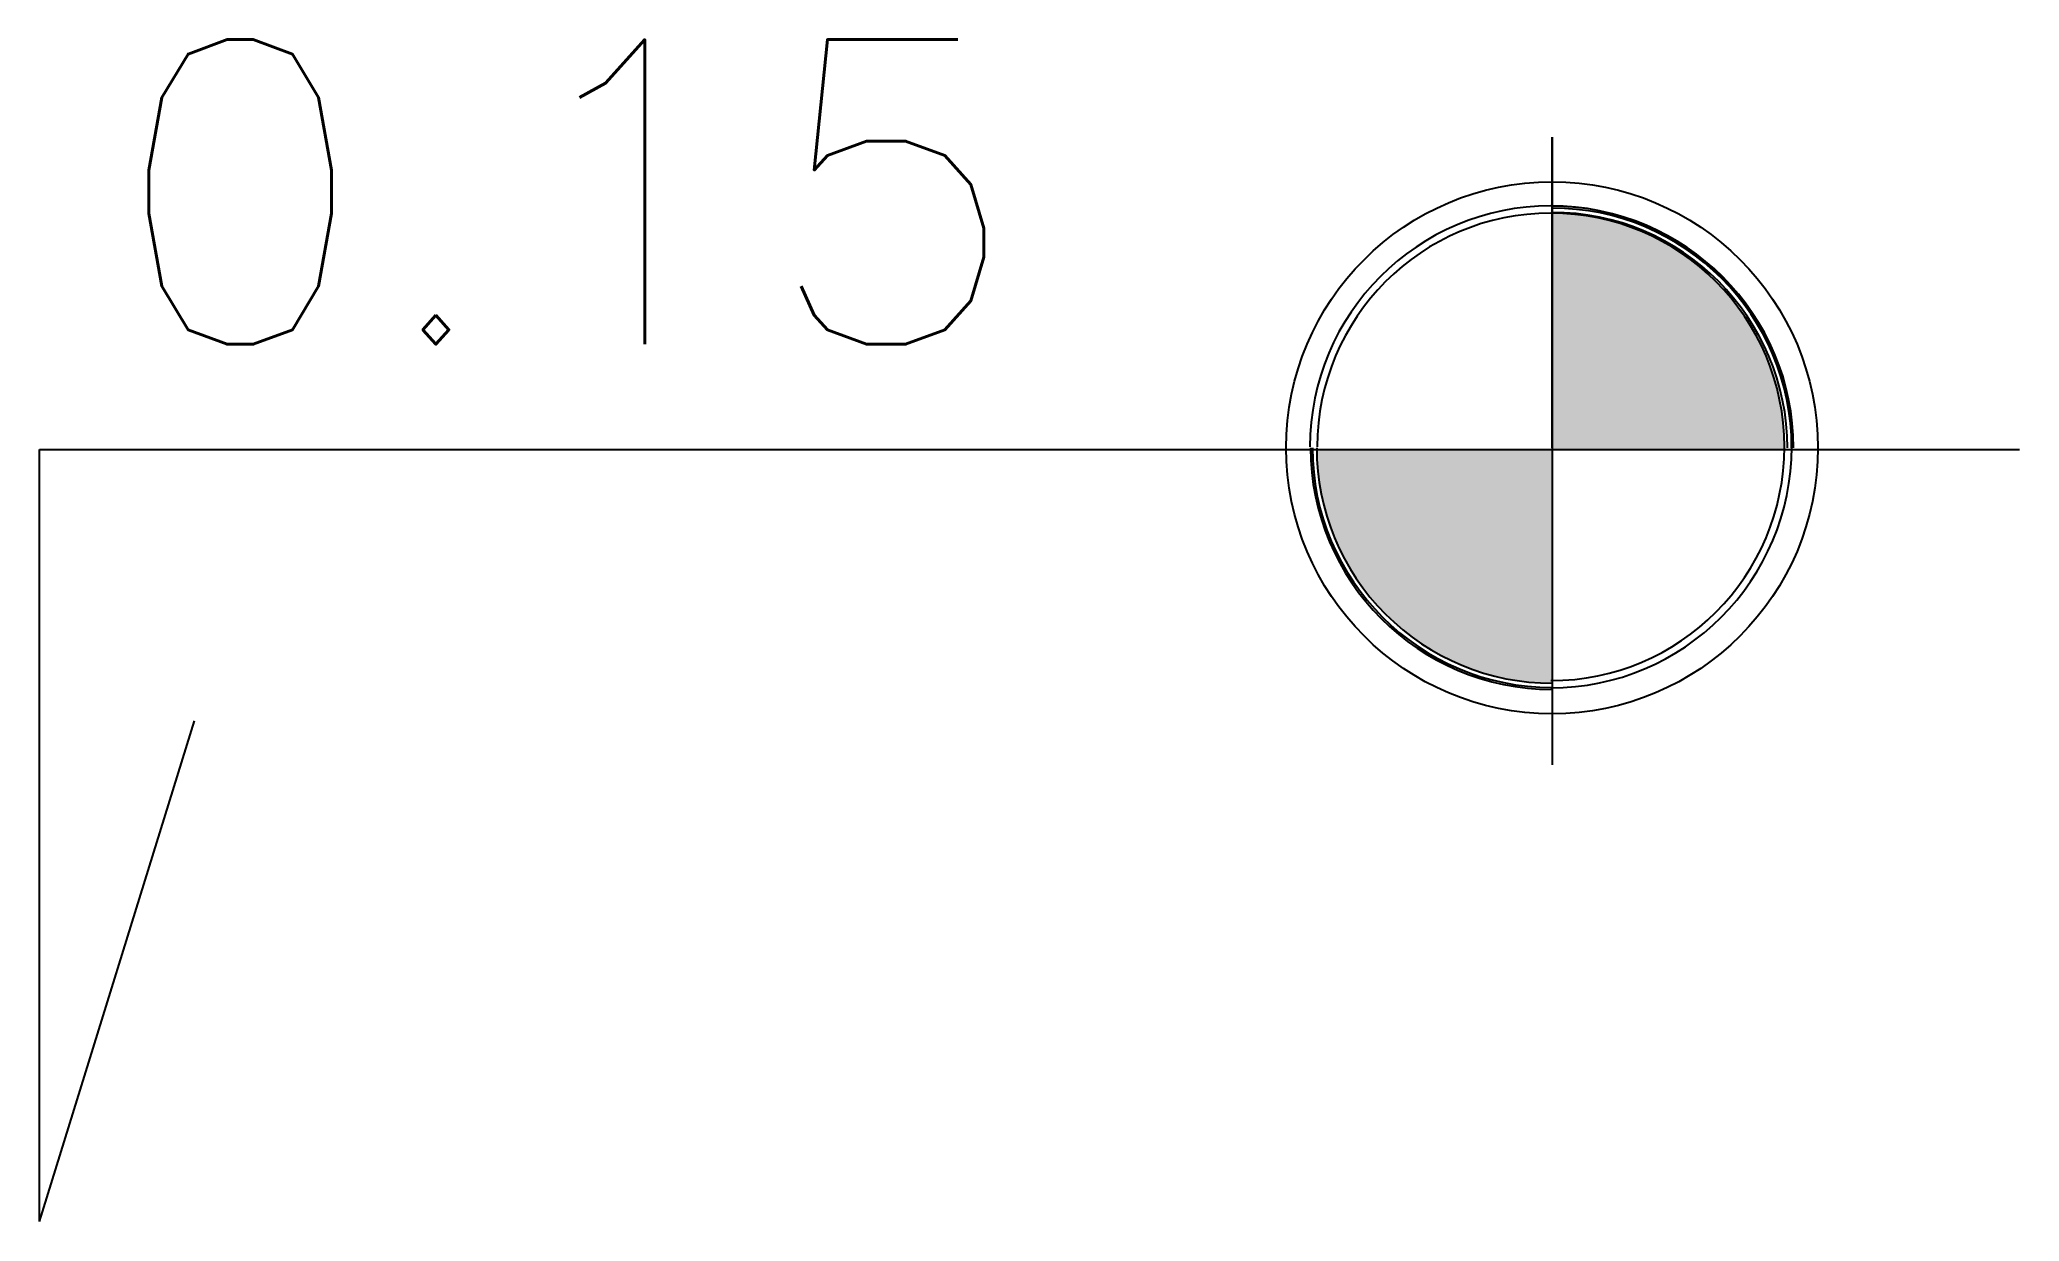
# Model space of a CAD drawing. Header units: metres. Extents: x 0 to 0.65, y 0 to 0.388.
import ezdxf

# ---------------------------------------------------------------- set-up
doc = ezdxf.new("R2010")
doc.units = ezdxf.units.M
doc.styles.add('ROMANS1', font='romans', dxfattribs={"height": 0.2})

msp = doc.modelspace()

# ---------------------------------------------------------------- hatches: boundary and pattern name
h = msp.add_hatch(color=256)
h.paths.add_polyline_path([(0.49676, 0.33103), (0.49676, 0.25345), (0.57307, 0.25345, 0.415919)])
h.paths.add_polyline_path([(0.49676, 0.17669), (0.49676, 0.25345), (0.41946, 0.25345, 0.412186)])

# ---------------------------------------------------------------- linework, layer by layer
for p, q in [((0.49676, 0.25399), (0.49676, 0.35599)), ((0.49676, 0.35599), (0.49676, 0.14991)), ((0, 0.25345), (0.65026, 0.25345)), ((0, 0), (0, 0.25345)), ((0, 0), (0.05084, 0.16433))]:
    msp.add_line(p, q)
msp.add_lwpolyline([(0.41946, 0.25399, 0.414214), (0.49676, 0.17669)], format="xyb")
msp.add_circle((0.49676, 0.25399), 0.08733)
for centre, radius, start, end in [((0.49635, 0.2543), 0.07912, 270, 180), ((0.49676, 0.25399), 0.07932, 0, 90), ((0.49676, 0.25399), 0.0787, 0, 90), ((0.49635, 0.2543), 0.07673, 270, 180), ((0.49676, 0.25399), 0.0773, 0, 90), ((0.49676, 0.25399), 0.07932, 180, 270), ((0.49676, 0.25399), 0.0787, 180, 270)]:
    msp.add_arc(centre, radius, start, end)

# ---------------------------------------------------------------- texts
at = {"style": 'ROMANS1'}
msp.add_text('0.15', height=0.1, dxfattribs=at).set_placement((0.02303, 0.28801))

doc.saveas('drawing.dxf')
